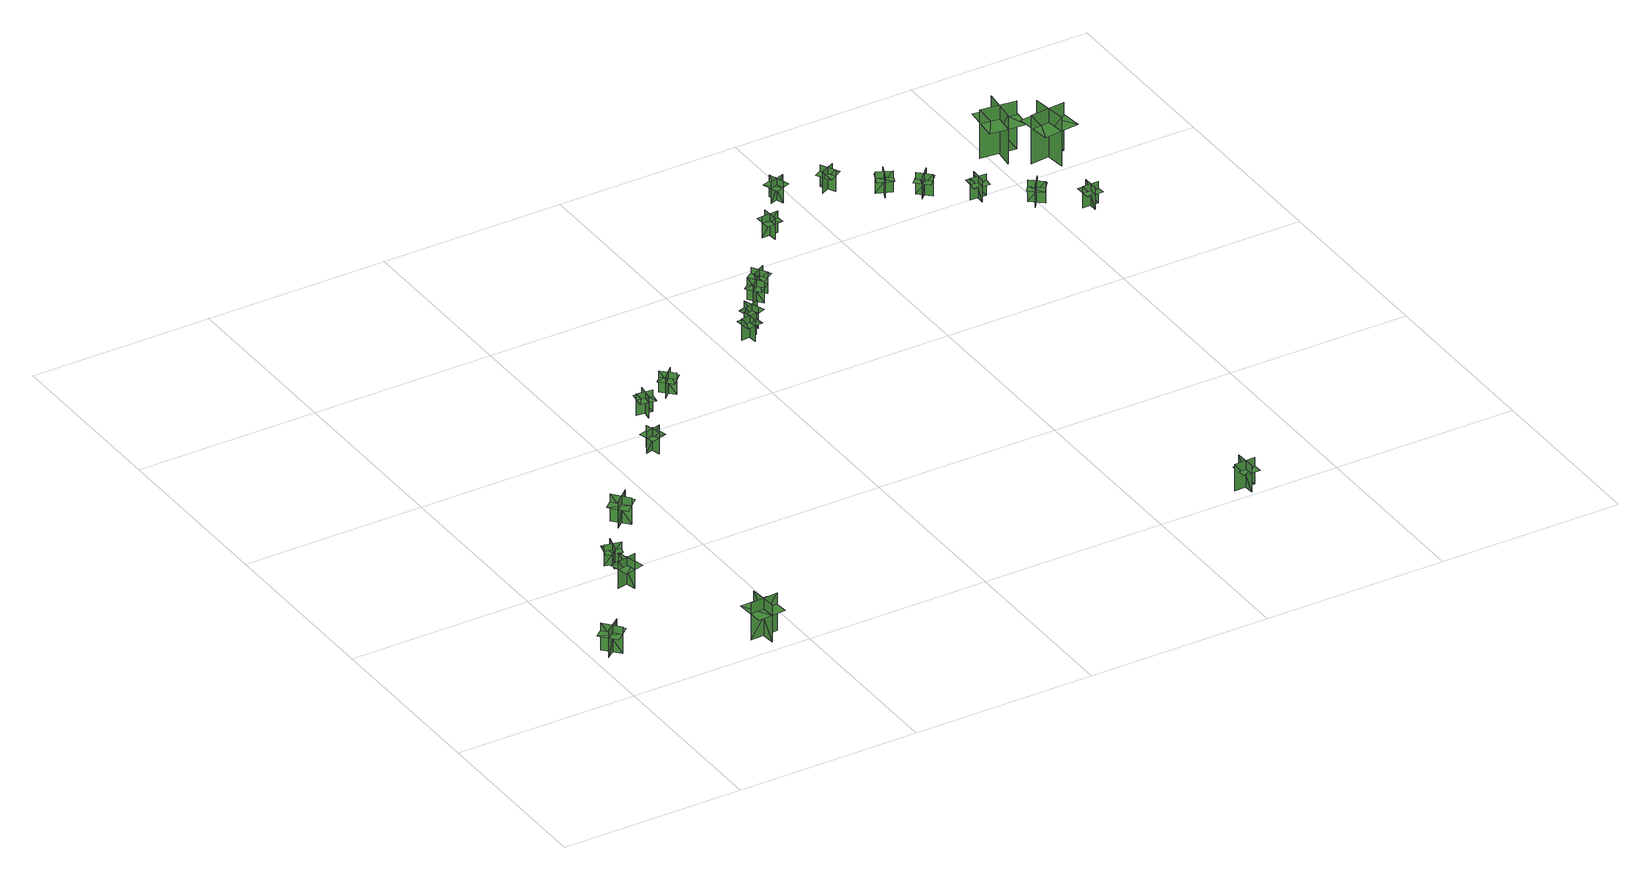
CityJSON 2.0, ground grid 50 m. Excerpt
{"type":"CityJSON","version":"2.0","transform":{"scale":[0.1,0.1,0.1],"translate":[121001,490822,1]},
"CityObjects":{
"tree1":{"type":"SolitaryVegetationObject","geometry":[{"type":"MultiSurface","lod":"1","boundaries":[[[0,1,2]],[[0,2,3]],[[4,5,6]],[[4,6,7]],[[8,9,10]],[[8,10,11]],[[8,11,12]],[[8,12,13]]]}]},
"tree2":{"type":"SolitaryVegetationObject","geometry":[{"type":"MultiSurface","lod":"1","boundaries":[[[14,15,16]],[[14,16,17]],[[18,19,20]],[[18,20,21]],[[22,23,24]],[[22,24,25]],[[22,25,26]],[[22,26,27]]]}]},
"tree3":{"type":"SolitaryVegetationObject","geometry":[{"type":"MultiSurface","lod":"1","boundaries":[[[28,29,30]],[[28,30,31]],[[32,33,34]],[[32,34,35]],[[36,37,38]],[[36,38,39]],[[36,39,40]],[[36,40,41]]]}]},
"tree4":{"type":"SolitaryVegetationObject","geometry":[{"type":"MultiSurface","lod":"1","boundaries":[[[42,43,44]],[[42,44,45]],[[46,47,48]],[[46,48,49]],[[50,51,52]],[[50,52,53]],[[50,53,54]],[[50,54,55]]]}]},
"tree5":{"type":"SolitaryVegetationObject","geometry":[{"type":"MultiSurface","lod":"1","boundaries":[[[56,57,58]],[[56,58,59]],[[60,61,62]],[[60,62,63]],[[64,65,66]],[[64,66,67]],[[64,67,68]],[[64,68,69]]]}]},
"tree6":{"type":"SolitaryVegetationObject","geometry":[{"type":"MultiSurface","lod":"1","boundaries":[[[70,71,72]],[[70,72,73]],[[74,75,76]],[[74,76,77]],[[78,79,80]],[[78,80,81]],[[78,81,82]],[[78,82,83]]]}]},
"tree7":{"type":"SolitaryVegetationObject","geometry":[{"type":"MultiSurface","lod":"1","boundaries":[[[84,85,86]],[[84,86,87]],[[88,89,90]],[[88,90,91]],[[92,93,94]],[[92,94,95]],[[92,95,96]],[[92,96,97]]]}]},
"tree8":{"type":"SolitaryVegetationObject","geometry":[{"type":"MultiSurface","lod":"1","boundaries":[[[98,99,100]],[[98,100,101]],[[102,103,104]],[[102,104,105]],[[106,107,108]],[[106,108,109]],[[106,109,110]],[[106,110,111]]]}]},
"tree9":{"type":"SolitaryVegetationObject","geometry":[{"type":"MultiSurface","lod":"1","boundaries":[[[112,113,114]],[[112,114,115]],[[116,117,118]],[[116,118,119]],[[120,121,122]],[[120,122,123]],[[120,123,124]],[[120,124,125]]]}]},
"tree10":{"type":"SolitaryVegetationObject","geometry":[{"type":"MultiSurface","lod":"1","boundaries":[[[126,127,128]],[[126,128,129]],[[130,131,132]],[[130,132,133]],[[134,135,136]],[[134,136,137]],[[134,137,138]],[[134,138,139]]]}]},
"tree11":{"type":"SolitaryVegetationObject","geometry":[{"type":"MultiSurface","lod":"1","boundaries":[[[140,141,142]],[[140,142,143]],[[144,145,146]],[[144,146,147]],[[148,149,150]],[[148,150,151]],[[148,151,152]],[[148,152,153]]]}]},
"tree12":{"type":"SolitaryVegetationObject","geometry":[{"type":"MultiSurface","lod":"1","boundaries":[[[154,155,156]],[[154,156,157]],[[158,159,160]],[[158,160,161]],[[162,163,164]],[[162,164,165]],[[162,165,166]],[[162,166,167]]]}]},
"tree13":{"type":"SolitaryVegetationObject","geometry":[{"type":"MultiSurface","lod":"1","boundaries":[[[168,169,170]],[[168,170,171]],[[172,173,174]],[[172,174,175]],[[176,177,178]],[[176,178,179]],[[176,179,180]],[[176,180,181]]]}]},
"tree14":{"type":"SolitaryVegetationObject","geometry":[{"type":"MultiSurface","lod":"1","boundaries":[[[182,183,184]],[[182,184,185]],[[186,187,188]],[[186,188,189]],[[190,191,192]],[[190,192,193]],[[190,193,194]],[[190,194,195]]]}]},
"tree15":{"type":"SolitaryVegetationObject","geometry":[{"type":"MultiSurface","lod":"1","boundaries":[[[196,197,198]],[[196,198,199]],[[200,201,202]],[[200,202,203]],[[204,205,206]],[[204,206,207]],[[204,207,208]],[[204,208,209]]]}]},
"tree16":{"type":"SolitaryVegetationObject","geometry":[{"type":"MultiSurface","lod":"1","boundaries":[[[210,211,212]],[[210,212,213]],[[214,215,216]],[[214,216,217]],[[218,219,220]],[[218,220,221]],[[218,221,222]],[[218,222,223]]]}]},
"tree17":{"type":"SolitaryVegetationObject","geometry":[{"type":"MultiSurface","lod":"1","boundaries":[[[224,225,226]],[[224,226,227]],[[228,229,230]],[[228,230,231]],[[232,233,234]],[[232,234,235]],[[232,235,236]],[[232,236,237]]]}]},
"tree18":{"type":"SolitaryVegetationObject","geometry":[{"type":"MultiSurface","lod":"1","boundaries":[[[238,239,240]],[[238,240,241]],[[242,243,244]],[[242,244,245]],[[246,247,248]],[[246,248,249]],[[246,249,250]],[[246,250,251]]]}]},
"tree19":{"type":"SolitaryVegetationObject","geometry":[{"type":"MultiSurface","lod":"1","boundaries":[[[252,253,254]],[[252,254,255]],[[256,257,258]],[[256,258,259]],[[260,261,262]],[[260,262,263]],[[260,263,264]],[[260,264,265]]]}]},
"tree20":{"type":"SolitaryVegetationObject","geometry":[{"type":"MultiSurface","lod":"1","boundaries":[[[266,267,268]],[[266,268,269]],[[270,271,272]],[[270,272,273]],[[274,275,276]],[[274,276,277]],[[274,277,278]],[[274,278,279]]]}]},
"tree21":{"type":"SolitaryVegetationObject","geometry":[{"type":"MultiSurface","lod":"1","boundaries":[[[280,281,282]],[[280,282,283]],[[284,285,286]],[[284,286,287]],[[288,289,290]],[[288,290,291]],[[288,291,292]],[[288,292,293]]]}]},
"tree22":{"type":"SolitaryVegetationObject","geometry":[{"type":"MultiSurface","lod":"1","boundaries":[[[294,295,296]],[[294,296,297]],[[298,299,300]],[[298,300,301]],[[302,303,304]],[[302,304,305]],[[302,305,306]],[[302,306,307]]]}]},
"tree23":{"type":"SolitaryVegetationObject","geometry":[{"type":"MultiSurface","lod":"1","boundaries":[[[308,309,310]],[[308,310,311]],[[312,313,314]],[[312,314,315]],[[316,317,318]],[[316,318,319]],[[316,319,320]],[[316,320,321]]]}]}
},
"vertices":[
[27,161,18],[70,196,18],[70,196,95],[27,161,95],[64,158,18],[28,200,18],[28,200,95],[64,158,95],[64,158,74],[85,175,74],[50,218,74],[28,200,74],[7,182,74],[42,140,74],
[243,396,18],[230,450,18],[230,450,95],[243,396,95],[262,428,18],[208,415,18],[208,415,95],[262,428,95],[262,428,73],[256,455,73],[202,442,73],[208,415,73],[215,388,73],[269,401,73],
[228,515,22],[271,504,22],[271,504,83],[228,515,83],[243,490,22],[254,533,22],[254,533,83],[243,490,83],[243,490,66],[264,484,66],[275,527,66],[254,533,66],[232,538,66],[221,495,66],
[361,43,22],[438,48,22],[438,48,129],[361,43,129],[400,9,22],[394,86,22],[394,86,129],[400,9,129],[400,9,99],[438,12,99],[433,89,99],[394,86,99],[356,84,99],[361,6,99],
[347,646,21],[389,682,21],[389,682,98],[347,646,98],[384,643,21],[348,685,21],[348,685,98],[384,643,98],[384,643,76],[405,661,76],[369,703,76],[348,685,76],[327,667,76],[363,625,76],
[598,928,19],[609,885,19],[609,885,81],[598,928,81],[583,902,19],[626,914,19],[626,914,81],[583,902,81],[583,902,64],[589,881,64],[631,892,64],[626,914,64],[620,935,64],[577,924,64],
[693,1054,21],[649,1061,21],[649,1061,83],[693,1054,83],[676,1078,21],[669,1034,21],[669,1034,83],[676,1078,83],[676,1078,66],[654,1082,66],[647,1038,66],[669,1034,66],[690,1031,66],[698,1074,66],
[785,1094,19],[753,1125,19],[753,1125,80],[785,1094,80],[784,1124,19],[753,1092,19],[753,1092,80],[784,1124,80],[784,1124,63],[768,1139,63],[738,1107,63],[753,1092,63],[769,1076,63],[800,1108,63],
[1099,1239,9],[1055,1234,9],[1055,1234,71],[1099,1239,71],[1076,1258,9],[1081,1214,9],[1081,1214,71],[1076,1258,71],[1076,1258,53],[1054,1255,53],[1059,1211,53],[1081,1214,53],[1103,1216,53],[1098,1260,53],
[1115,1255,13],[1100,1296,13],[1100,1296,74],[1115,1255,74],[1128,1282,13],[1086,1266,13],[1086,1266,74],[1128,1282,74],[1128,1282,57],[1120,1302,57],[1079,1287,57],[1086,1266,57],[1094,1246,57],[1135,1261,57],
[1189,1349,11],[1161,1383,11],[1161,1383,73],[1189,1349,73],[1192,1378,11],[1158,1350,11],[1158,1350,73],[1192,1378,73],[1192,1378,55],[1178,1395,55],[1144,1368,55],[1158,1350,55],[1171,1333,55],[1206,1361,55],
[1227,1420,6],[1190,1396,6],[1190,1396,68],[1227,1420,68],[1199,1427,6],[1222,1389,6],[1222,1389,68],[1199,1427,68],[1199,1427,51],[1180,1415,51],[1204,1378,51],[1222,1389,51],[1241,1401,51],[1217,1439,51],
[1761,3,9],[1759,61,9],[1759,61,86],[1761,3,86],[1786,30,9],[1786,30,86],[1728,28,86],[1728,28,9],[1786,30,62],[1785,55,62],[1739,53,62],[1740,29,62],[1741,5,62],[1787,6,62],
[1363,1634,4],[1365,1590,4],[1365,1590,66],[1363,1634,66],[1343,1613,4],[1387,1614,4],[1387,1614,66],[1343,1613,66],[1343,1613,48],[1344,1590,48],[1388,1592,48],[1387,1614,48],[1386,1637,48],[1342,1635,48],
[1440,1732,7],[1482,1746,7],[1482,1746,69],[1440,1732,69],[1466,1719,7],[1452,1761,7],[1452,1761,69],[1466,1719,69],[1466,1719,51],[1487,1726,51],[1473,1768,51],[1452,1761,51],[1431,1754,51],[1445,1712,51],
[1612,1730,4],[1573,1709,4],[1573,1709,66],[1612,1730,66],[1584,1739,4],[1605,1700,4],[1605,1700,66],[1584,1739,66],[1584,1739,49],[1564,1728,49],[1586,1689,49],[1605,1700,49],[1624,1711,49],[1603,1749,49],
[1708,1651,6],[1691,1611,6],[1691,1611,67],[1708,1651,67],[1681,1641,6],[1722,1623,6],[1722,1623,67],[1681,1641,67],[1681,1641,50],[1672,1620,50],[1713,1603,50],[1722,1623,50],[1730,1644,50],[1690,1661,50],
[1764,1588,6],[1796,1558,6],[1796,1558,68],[1764,1588,68],[1765,1559,6],[1796,1591,6],[1796,1591,68],[1765,1559,68],[1765,1559,50],[1781,1544,50],[1811,1576,50],[1796,1591,50],[1780,1606,50],[1749,1574,50],
[1884,1473,6],[1887,1517,6],[1887,1517,68],[1884,1473,68],[1907,1492,6],[1863,1495,6],[1863,1495,68],[1907,1492,68],[1907,1492,51],[1908,1515,51],[1864,1517,51],[1863,1495,51],[1861,1473,51],[1905,1470,51],
[2009,1421,5],[1982,1386,5],[1982,1386,67],[2009,1421,67],[1980,1418,5],[2015,1390,5],[2015,1390,67],[1980,1418,67],[1980,1418,49],[1967,1400,49],[2001,1373,49],[2015,1390,49],[2029,1408,49],[1994,1435,49],
[2103,1304,4],[2103,1348,4],[2103,1348,66],[2103,1304,66],[2124,1324,4],[2080,1325,4],[2080,1325,66],[2124,1324,66],[2124,1324,48],[2124,1346,48],[2080,1347,48],[2080,1325,48],[2080,1302,48],[2124,1302,48],
[2082,1638,3],[1983,1649,3],[1983,1649,142],[2082,1638,142],[2041,1690,3],[2030,1591,3],[2030,1591,142],[2041,1690,142],[2041,1690,103],[1991,1696,103],[1980,1597,103],[2030,1591,103],[2079,1586,103],[2090,1685,103],
[2176,1572,4],[2077,1561,4],[2077,1561,143],[2176,1572,143],[2124,1614,4],[2136,1515,4],[2136,1515,143],[2124,1614,143],[2124,1614,104],[2075,1608,104],[2086,1509,104],[2136,1515,104],[2185,1520,104],[2174,1619,104]
]}
